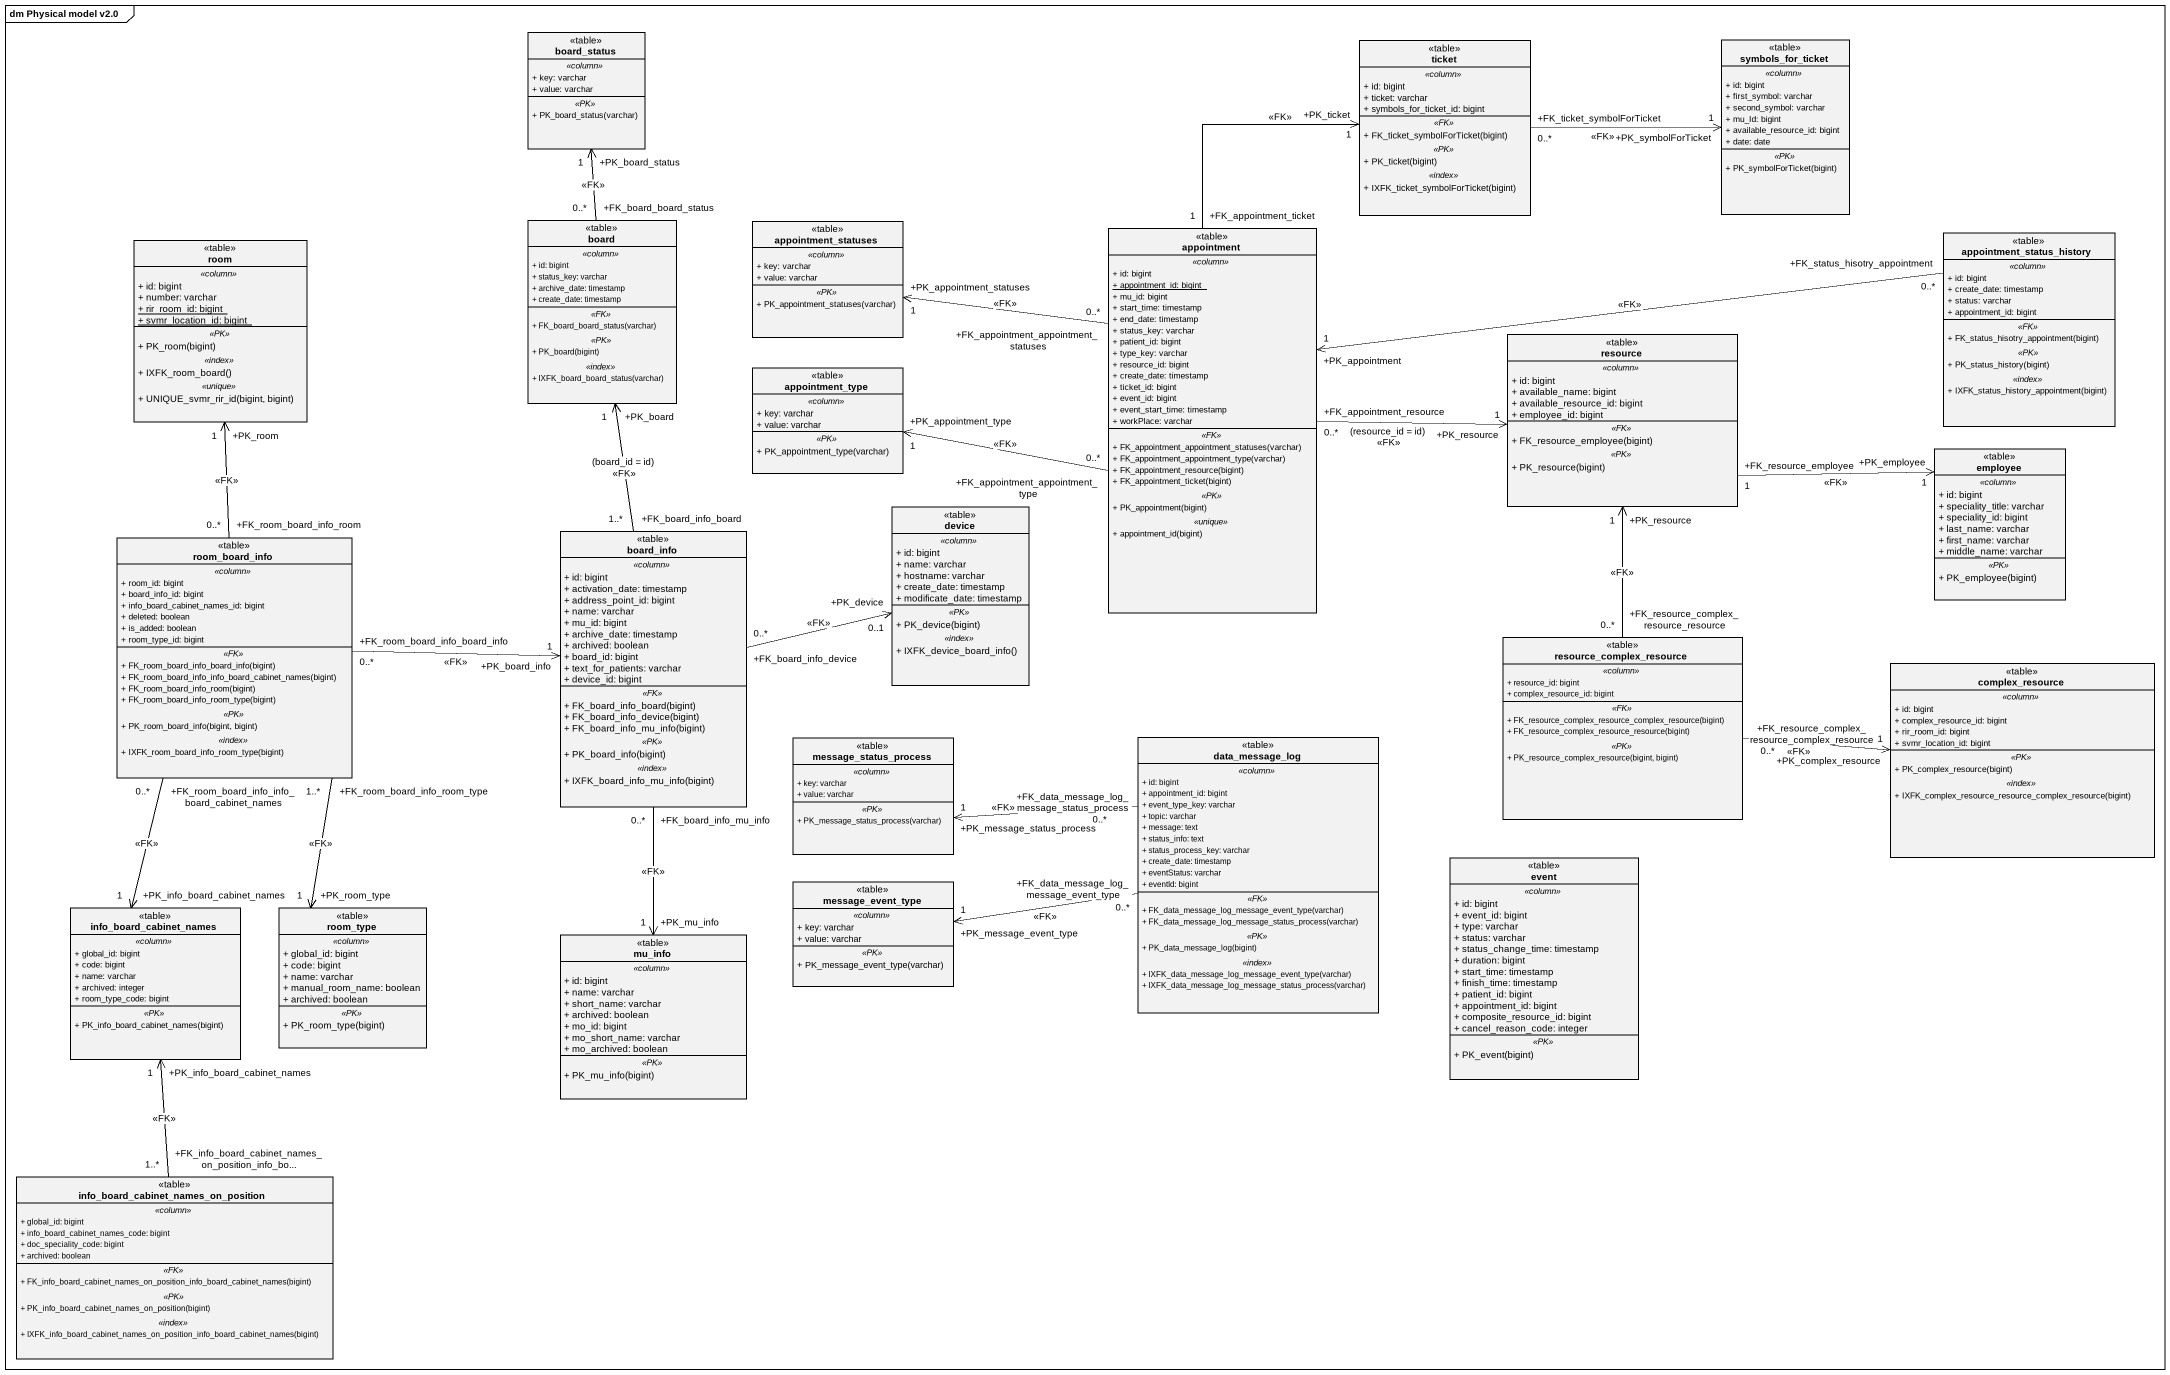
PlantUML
@startuml
mainframe dm Physical model v2.0
hide circle
hide empty members
skinparam classAttributeIconSize 0
class board_status <<table>> {
  .. <<column>> ..
  + key: varchar
  + value: varchar
  .. <<PK>> ..
  + PK_board_status(varchar)
}
class ticket <<table>> {
  .. <<column>> ..
  + id: bigint
  + ticket: varchar
  + symbols_for_ticket_id: bigint
  .. <<FK>> ..
  + FK_ticket_symbolForTicket(bigint)
  .. <<PK>> ..
  + PK_ticket(bigint)
  .. <<index>> ..
  + IXFK_ticket_symbolForTicket(bigint)
}
class symbols_for_ticket <<table>> {
  .. <<column>> ..
  + id: bigint
  + first_symbol: varchar
  + second_symbol: varchar
  + mu_Id: bigint
  + available_resource_id: bigint
  + date: date
  .. <<PK>> ..
  + PK_symbolForTicket(bigint)
}
class room <<table>> {
  .. <<column>> ..
  + id: bigint
  + number: varchar
  {static} + rir_room_id: bigint
  {static} + svmr_location_id: bigint
  .. <<PK>> ..
  + PK_room(bigint)
  .. <<index>> ..
  + IXFK_room_board()
  .. <<unique>> ..
  + UNIQUE_svmr_rir_id(bigint, bigint)
}
class board <<table>> {
  .. <<column>> ..
  + id: bigint
  + status_key: varchar
  + archive_date: timestamp
  + create_date: timestamp
  .. <<FK>> ..
  + FK_board_board_status(varchar)
  .. <<PK>> ..
  + PK_board(bigint)
  .. <<index>> ..
  + IXFK_board_board_status(varchar)
}
class appointment_statuses <<table>> {
  .. <<column>> ..
  + key: varchar
  + value: varchar
  .. <<PK>> ..
  + PK_appointment_statuses(varchar)
}
class appointment <<table>> {
  .. <<column>> ..
  + id: bigint
  {static} + appointment_id: bigint
  + mu_id: bigint
  + start_time: timestamp
  + end_date: timestamp
  + status_key: varchar
  + patient_id: bigint
  + type_key: varchar
  + resource_id: bigint
  + create_date: timestamp
  + ticket_id: bigint
  + event_id: bigint
  + event_start_time: timestamp
  + workPlace: varchar
  .. <<FK>> ..
  + FK_appointment_appointment_statuses(varchar)
  + FK_appointment_appointment_type(varchar)
  + FK_appointment_resource(bigint)
  + FK_appointment_ticket(bigint)
  .. <<PK>> ..
  + PK_appointment(bigint)
  .. <<unique>> ..
  + appointment_id(bigint)
}
class appointment_status_history <<table>> {
  .. <<column>> ..
  + id: bigint
  + create_date: timestamp
  + status: varchar
  + appointment_id: bigint
  .. <<FK>> ..
  + FK_status_hisotry_appointment(bigint)
  .. <<PK>> ..
  + PK_status_history(bigint)
  .. <<index>> ..
  + IXFK_status_history_appointment(bigint)
}
class resource <<table>> {
  .. <<column>> ..
  + id: bigint
  + available_name: bigint
  + available_resource_id: bigint
  + employee_id: bigint
  .. <<FK>> ..
  + FK_resource_employee(bigint)
  .. <<PK>> ..
  + PK_resource(bigint)
}
class appointment_type <<table>> {
  .. <<column>> ..
  + key: varchar
  + value: varchar
  .. <<PK>> ..
  + PK_appointment_type(varchar)
}
class employee <<table>> {
  .. <<column>> ..
  + id: bigint
  + speciality_title: varchar
  + speciality_id: bigint
  + last_name: varchar
  + first_name: varchar
  + middle_name: varchar
  .. <<PK>> ..
  + PK_employee(bigint)
}
class room_board_info <<table>> {
  .. <<column>> ..
  + room_id: bigint
  + board_info_id: bigint
  + info_board_cabinet_names_id: bigint
  + deleted: boolean
  + is_added: boolean
  + room_type_id: bigint
  .. <<FK>> ..
  + FK_room_board_info_board_info(bigint)
  + FK_room_board_info_info_board_cabinet_names(bigint)
  + FK_room_board_info_room(bigint)
  + FK_room_board_info_room_type(bigint)
  .. <<PK>> ..
  + PK_room_board_info(bigint, bigint)
  .. <<index>> ..
  + IXFK_room_board_info_room_type(bigint)
}
class board_info <<table>> {
  .. <<column>> ..
  + id: bigint
  + activation_date: timestamp
  + address_point_id: bigint
  + name: varchar
  + mu_id: bigint
  + archive_date: timestamp
  + archived: boolean
  + board_id: bigint
  + text_for_patients: varchar
  + device_id: bigint
  .. <<FK>> ..
  + FK_board_info_board(bigint)
  + FK_board_info_device(bigint)
  + FK_board_info_mu_info(bigint)
  .. <<PK>> ..
  + PK_board_info(bigint)
  .. <<index>> ..
  + IXFK_board_info_mu_info(bigint)
}
class device <<table>> {
  .. <<column>> ..
  + id: bigint
  + name: varchar
  + hostname: varchar
  + create_date: timestamp
  + modificate_date: timestamp
  .. <<PK>> ..
  + PK_device(bigint)
  .. <<index>> ..
  + IXFK_device_board_info()
}
class resource_complex_resource <<table>> {
  .. <<column>> ..
  + resource_id: bigint
  + complex_resource_id: bigint
  .. <<FK>> ..
  + FK_resource_complex_resource_complex_resource(bigint)
  + FK_resource_complex_resource_resource(bigint)
  .. <<PK>> ..
  + PK_resource_complex_resource(bigint, bigint)
}
class complex_resource <<table>> {
  .. <<column>> ..
  + id: bigint
  + complex_resource_id: bigint
  + rir_room_id: bigint
  + svmr_location_id: bigint
  .. <<PK>> ..
  + PK_complex_resource(bigint)
  .. <<index>> ..
  + IXFK_complex_resource_resource_complex_resource(bigint)
}
class message_status_process <<table>> {
  .. <<column>> ..
  + key: varchar
  + value: varchar
  .. <<PK>> ..
  + PK_message_status_process(varchar)
}
class data_message_log <<table>> {
  .. <<column>> ..
  + id: bigint
  + appointment_id: bigint
  + event_type_key: varchar
  + topic: varchar
  + message: text
  + status_info: text
  + status_process_key: varchar
  + create_date: timestamp
  + eventStatus: varchar
  + eventId: bigint
  .. <<FK>> ..
  + FK_data_message_log_message_event_type(varchar)
  + FK_data_message_log_message_status_process(varchar)
  .. <<PK>> ..
  + PK_data_message_log(bigint)
  .. <<index>> ..
  + IXFK_data_message_log_message_event_type(varchar)
  + IXFK_data_message_log_message_status_process(varchar)
}
class event <<table>> {
  .. <<column>> ..
  + id: bigint
  + event_id: bigint
  + type: varchar
  + status: varchar
  + status_change_time: timestamp
  + duration: bigint
  + start_time: timestamp
  + finish_time: timestamp
  + patient_id: bigint
  + appointment_id: bigint
  + composite_resource_id: bigint
  + cancel_reason_code: integer
  .. <<PK>> ..
  + PK_event(bigint)
}
class message_event_type <<table>> {
  .. <<column>> ..
  + key: varchar
  + value: varchar
  .. <<PK>> ..
  + PK_message_event_type(varchar)
}
class info_board_cabinet_names <<table>> {
  .. <<column>> ..
  + global_id: bigint
  + code: bigint
  + name: varchar
  + archived: integer
  + room_type_code: bigint
  .. <<PK>> ..
  + PK_info_board_cabinet_names(bigint)
}
class room_type <<table>> {
  .. <<column>> ..
  + global_id: bigint
  + code: bigint
  + name: varchar
  + manual_room_name: boolean
  + archived: boolean
  .. <<PK>> ..
  + PK_room_type(bigint)
}
class mu_info <<table>> {
  .. <<column>> ..
  + id: bigint
  + name: varchar
  + short_name: varchar
  + archived: boolean
  + mo_id: bigint
  + mo_short_name: varchar
  + mo_archived: boolean
  .. <<PK>> ..
  + PK_mu_info(bigint)
}
class "info_board_cabinet_names_on_position" as info_board_cabinet_names_on <<table>> {
  .. <<column>> ..
  + global_id: bigint
  + info_board_cabinet_names_code: bigint
  + doc_speciality_code: bigint
  + archived: boolean
  .. <<FK>> ..
  + FK_info_board_cabinet_names_on_position_info_board_cabinet_names(bigint)
  .. <<PK>> ..
  + PK_info_board_cabinet_names_on_position(bigint)
  .. <<index>> ..
  + IXFK_info_board_cabinet_names_on_position_info_board_cabinet_names(bigint)
}
ticket "+FK_ticket_symbolForTicket\n0..*" -right-> "+PK_symbolForTicket\n1" symbols_for_ticket : <<FK>>
board "+FK_board_board_status\n0..*" -up-> "+PK_board_status\n1" board_status : <<FK>>
appointment "+FK_appointment_ticket\n1" -up-> "+PK_ticket\n1" ticket : <<FK>>
appointment "+FK_appointment_appointment_statuses\n0..*" -left-> "+PK_appointment_statuses\n1" appointment_statuses : <<FK>>
appointment "+FK_appointment_resource\n0..*" -right-> "+PK_resource\n1" resource : (resource_id = id)\n<<FK>>
appointment "+FK_appointment_appointment_type\n0..*" -left-> "+PK_appointment_type\n1" appointment_type : <<FK>>
appointment_status_history "+FK_status_hisotry_appointment\n0..*" -left-> "+PK_appointment\n1" appointment : <<FK>>
resource "+FK_resource_employee\n1" -right-> "+PK_employee\n1" employee : <<FK>>
room_board_info "+FK_room_board_info_room\n0..*" -up-> "+PK_room\n1" room : <<FK>>
room_board_info "+FK_room_board_info_board_info\n0..*" -right-> "+PK_board_info\n1" board_info : <<FK>>
room_board_info "+FK_room_board_info_info_board_cabinet_names\n0..*" --> "+PK_info_board_cabinet_names\n1" info_board_cabinet_names : <<FK>>
room_board_info "+FK_room_board_info_room_type\n1..*" --> "+PK_room_type\n1" room_type : <<FK>>
board_info "+FK_board_info_board\n1..*" -up-> "+PK_board\n1" board : (board_id = id)\n<<FK>>
board_info "+FK_board_info_device\n0..*" -right-> "+PK_device\n0..1" device : <<FK>>
board_info "+FK_board_info_mu_info\n0..*" --> "+PK_mu_info\n1" mu_info : <<FK>>
resource_complex_resource "+FK_resource_complex_resource_resource\n0..*" -up-> "+PK_resource\n1" resource : <<FK>>
resource_complex_resource "+FK_resource_complex_resource_complex_resource\n0..*" -right-> "+PK_complex_resource\n1" complex_resource : <<FK>>
data_message_log "+FK_data_message_log_message_status_process\n0..*" -left-> "+PK_message_status_process\n1" message_status_process : <<FK>>
data_message_log "+FK_data_message_log_message_event_type\n0..*" -left-> "+PK_message_event_type\n1" message_event_type : <<FK>>
info_board_cabinet_names_on "+FK_info_board_cabinet_names_on_position_info_bo...\n1..*" -up-> "+PK_info_board_cabinet_names\n1" info_board_cabinet_names : <<FK>>
@enduml
